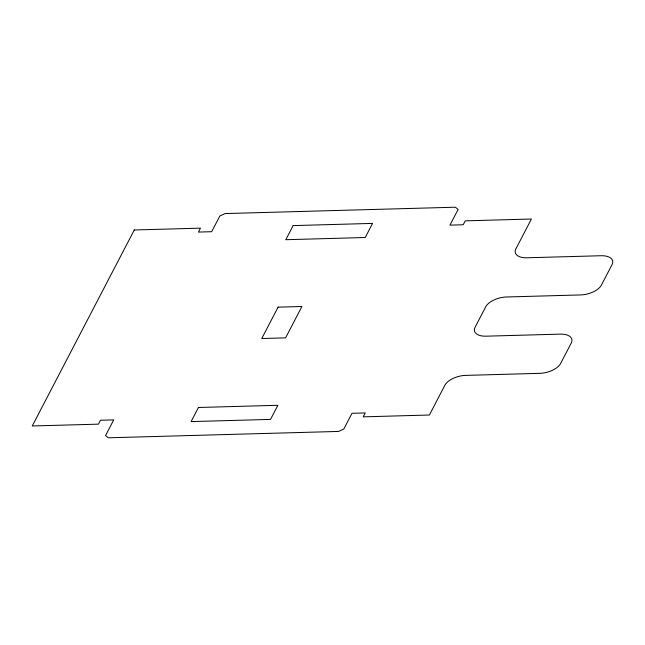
<?xml version="1.0" encoding="UTF-8"?>
<svg xmlns="http://www.w3.org/2000/svg" width="645" height="645" viewBox="0 0 645 645"><rect width="100%" height="100%" fill="white"/><g stroke="black" fill="none" stroke-linecap="round" stroke-linejoin="round"><path stroke-width="0.97" d="M134.281 229.983L32.25 425.982L98.443 424.152L100.483 420.234L113.722 419.871L105.554 435.552L108.304 437.794L338.649 431.432L343.841 428.973L352.001 413.292L365.239 412.929L363.2 416.847L429.393 415.017L444.897 385.226A17.036 8.643 -14.7 0 1 465.682 375.382L539.817 373.334A17.036 8.643 -14.7 0 0 560.602 363.49L571.212 343.1A17.036 8.643 -14.7 0 0 560.223 334.134L486.088 336.182A17.036 8.643 -14.7 0 1 475.099 327.209L485.709 306.827A17.036 8.643 -14.7 0 1 506.494 296.982L580.629 294.934A17.036 8.643 -14.7 0 0 601.414 285.082L612.024 264.7A17.036 8.643 -14.7 0 0 601.035 255.734L526.9 257.782A17.036 8.643 -14.7 0 1 515.911 248.809L531.424 219.018L465.23 220.848L463.191 224.766L449.952 225.129L458.119 209.448L455.37 207.206L225.024 213.568L219.832 216.027L211.673 231.708L198.434 232.071L200.474 228.153L134.281 229.983M198.45 407.487L191.105 421.596L270.537 419.403L277.882 405.294L198.45 407.487M293.136 225.597L285.791 239.706L365.223 237.513L372.568 223.404L293.136 225.597M278.084 307.149L261.757 338.512L285.59 337.851L301.916 306.488L278.084 307.149"/></g></svg>
